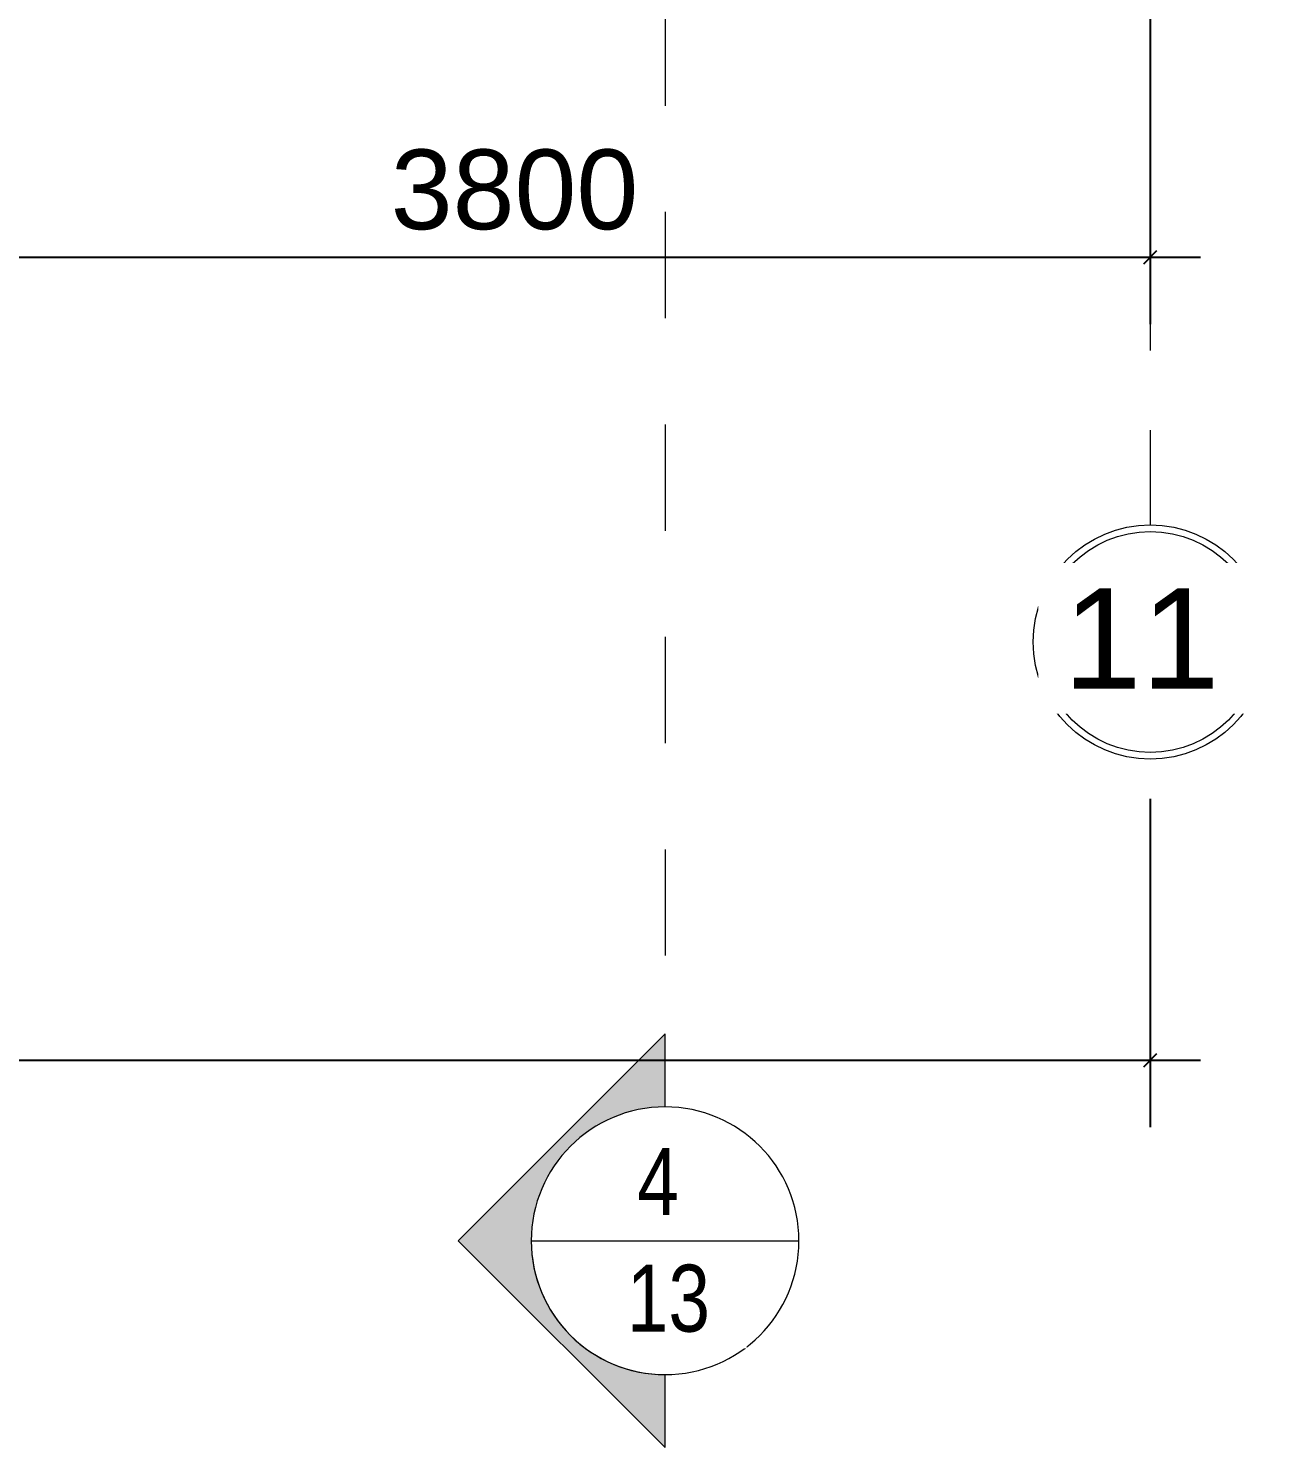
# Model space of a CAD drawing. Header units: millimetres. Extents: x -20510 to 108935, y -243239 to 20306.
# Drawn here: x 33797 to 37542, y -40758 to -36516 of the extents above; entities that cross this region are included whole.
import ezdxf

# ---------------------------------------------------------------- set-up
doc = ezdxf.new("R2010")
doc.units = ezdxf.units.MM
for name, pattern in [('Abgebrochen', [714.375, 476.25, -238.125]), ('Aligning Line', [635, 317.5, -317.5]), ('Hidden', [714.375, 476.25, -238.125])]:
    doc.linetypes.add(name, pattern=pattern)
for name, color, linetype, lineweight in [('A-ANNO-DIMS', 1, 'Continuous', 9), ('G-ANNO-SYMB', 6, 'Abgebrochen', 9), ('S-GRID', 1, 'Continuous', 9), ('S-GRID-IDEN', 1, 'Continuous', 9)]:
    doc.layers.add(name, color=color, linetype=linetype, lineweight=lineweight)
doc.styles.add('Arial', font='arial.ttf', dxfattribs={"width": 0.8, "height": 250})
doc.styles.add('Arial_2', font='arial.ttf', dxfattribs={"height": 300})
doc.styles.add('Arial_5', font='arial.ttf', dxfattribs={"height": 238.125})
doc.dimstyles.new('SecretInternalLinAngDimStyle5p4736185', dxfattribs={"dimscale": 304.8, "dimtxt": 242.94927, "dimasz": 0.130208, "dimexe": 0.656168, "dimexo": 0.0625, "dimgap": 0.260417, "dimtad": 1, "dimdec": 0, "dimrnd": 100, "dimzin": 0, "dimdsep": 46, "dimtxsty": 'Arial_5', "dimblk1": 'OBLIQUE', "dimblk2": 'OBLIQUE', "dimsah": 1, "dimcen": 0.09, "dimdle": 0.492126, "dimazin": 0, "dimtfac": 1, "dimtdec": 4, "dimtix": 1, "dimtmove": 0, "dimatfit": 3, "dimfxl": 2.624672, "dimfxlon": 1, "dimtvp": 1, "dimtolj": 1, "dimtzin": 0, "dimarcsym": 2})

# ---------------------------------------------------------------- blocks, each defined once
blk = doc.blocks.new('Section - CAT DUNG-122916-02_MẶT BẰNG TẦNG 2')
at = {"layer": 'G-ANNO-SYMB', "linetype": 'Continuous'}
h = blk.add_hatch(color=256, dxfattribs=at)
edge = h.paths.add_edge_path()
edge.add_line((0.181, 0), (-2, 0))
edge.add_arc((-6, 0), 4, 0, 90)
edge.add_arc((-6, 0), 4, 90, 180)
edge.add_line((-10, 0), (-12.181, 0))
edge.add_line((-12.181, 0), (-6, 6.181))
edge.add_line((-6, 6.181), (0.181, 0))
for p, q in [((-6, 6.181), (-12.181, 0)), ((0.181, 0), (-6, 6.181)), ((-12.181, 0), (-10, 0)), ((-2, 0), (0.181, 0))]:
    blk.add_line(p, q, dxfattribs=at)
for start, end in [(360, 180), (90, 180), (0, 90), (180, 360)]:
    blk.add_arc((-6, 0), 4, start, end, dxfattribs=at)
blk = doc.blocks.new('Grid - TRUC  D1-102336-02_MẶT BẰNG TẦNG 2')
at = {"layer": 'S-GRID-IDEN'}
for radius in [3.5, 3.3]:
    blk.add_circle((0, 0), radius, dxfattribs=at)
blk = doc.blocks.new('_Oblique')
at = {"color": 0, "linetype": 'ByBlock', "lineweight": -2}
blk.add_line((-0.5, -0.5), (0.5, 0.5), dxfattribs=at)
blk = doc.blocks.new('DIMBLOCK1-02_MẶT BẰNG TẦNG 2')
at = {"layer": 'A-ANNO-DIMS', "color": 0, "lineweight": -2, "transparency": 16777216}
for p, q in [((550, -38819.1), (550, -39800)), ((37150, -38819.1), (37150, -39800)), ((400, -39600), (37300, -39600))]:
    blk.add_line(p, q, dxfattribs=at)
at = {"layer": 'Defpoints', "color": 0, "transparency": 16777216}
for p in [(550, -38800), (37150, -38800), (37150, -39600)]:
    blk.add_point(p, dxfattribs=at)
at = {"layer": 'A-ANNO-DIMS', "color": 0, "lineweight": -2, "transparency": 16777216, "xscale": 39.6875, "yscale": 39.6875, "zscale": 39.6875, "rotation": 180}
blk.add_blockref('_Oblique', (550, -39600), dxfattribs=at)
at = {"layer": 'A-ANNO-DIMS', "color": 0, "lineweight": -2, "transparency": 16777216, "xscale": 39.6875, "yscale": 39.6875, "zscale": 39.6875}
blk.add_blockref('_Oblique', (37150, -39600), dxfattribs=at)
at = {"layer": 'A-ANNO-DIMS', "color": 0, "transparency": 16777216, "insert": (18850, -39399), "char_height": 238.12, "width": 1098.878, "attachment_point": 5, "style": 'Arial_5'}
blk.add_mtext('\\A1;36600', dxfattribs=at)
blk = doc.blocks.new('DIMBLOCK11-02_MẶT BẰNG TẦNG 2')
at = {"layer": 'A-ANNO-DIMS', "color": 0, "lineweight": -2, "transparency": 16777216}
for p, q in [((33350, -36419.1), (33350, -37400)), ((37150, -36419.1), (37150, -37400)), ((33200, -37200), (37300, -37200))]:
    blk.add_line(p, q, dxfattribs=at)
at = {"layer": 'Defpoints', "color": 0, "transparency": 16777216}
for p in [(33350, -36400), (37150, -36400), (37150, -37200)]:
    blk.add_point(p, dxfattribs=at)
at = {"layer": 'A-ANNO-DIMS', "color": 0, "lineweight": -2, "transparency": 16777216, "xscale": 39.6875, "yscale": 39.6875, "zscale": 39.6875, "rotation": 180}
blk.add_blockref('_Oblique', (33350, -37200), dxfattribs=at)
at = {"layer": 'A-ANNO-DIMS', "color": 0, "lineweight": -2, "transparency": 16777216, "xscale": 39.6875, "yscale": 39.6875, "zscale": 39.6875}
blk.add_blockref('_Oblique', (37150, -37200), dxfattribs=at)
at = {"layer": 'A-ANNO-DIMS', "color": 0, "transparency": 16777216, "insert": (35250, -36999), "char_height": 238.12, "width": 879.103, "attachment_point": 5, "style": 'Arial_5'}
blk.add_mtext('\\A1;3800', dxfattribs=at)

msp = doc.modelspace()

# ---------------------------------------------------------------- linework, layer by layer
at = {"layer": 'G-ANNO-SYMB', "linetype": 'Aligning Line'}
msp.add_line((35700, -18649.9), (35700, -39539.5), dxfattribs=at)
at = {"layer": 'G-ANNO-SYMB', "linetype": 'Continuous'}
msp.add_line((35300, -40139.5), (36100, -40139.5), dxfattribs=at)
at = {"layer": 'S-GRID', "linetype": 'Hidden'}
msp.add_line((37150, -17000), (37150, -38000), dxfattribs=at)

# ---------------------------------------------------------------- block references
at = {"layer": 'G-ANNO-SYMB', "linetype": 'Continuous', "xscale": 99.99999999999991, "yscale": 99.99999999999991, "zscale": 99.99999999999991, "rotation": 89.99999999999957}
msp.add_blockref('Section - CAT DUNG-122916-02_MẶT BẰNG TẦNG 2', (35700, -39539.5), dxfattribs=at)
at = {"layer": 'S-GRID-IDEN', "xscale": 99.99999999999991, "yscale": 99.99999999999991, "zscale": 99.99999999999991, "rotation": 180}
msp.add_blockref('Grid - TRUC  D1-102336-02_MẶT BẰNG TẦNG 2', (37150, -38350), dxfattribs=at)

# ---------------------------------------------------------------- dimensions: what is measured, and where the dimension line sits
at = {"layer": 'A-ANNO-DIMS'}
dim = msp.add_linear_dim(base=(37150, -37200), p1=(33350, -36400), p2=(37150, -36400), dimstyle='SecretInternalLinAngDimStyle5p4736185', override={"dimpost": '<>', "dimfxl": 3800}, dxfattribs=at)
dim.commit()
dim.dimension.update_dxf_attribs({"geometry": 'DIMBLOCK11-02_MẶT BẰNG TẦNG 2', "text_midpoint": (35250, -36999)})

# ---------------------------------------------------------------- next in the draw order: texts
at = {"layer": 'G-ANNO-SYMB', "linetype": 'Continuous', "char_height": 200, "attachment_point": 1, "style": 'Arial', "bg_fill": 3, "box_fill_scale": 1.25, "bg_fill_color": 9, "bg_fill_true_color": 13158600, "bg_fill_transparency": 0}
for s, insert, width in [('4', (35616.6, -39862.5), 153.924), ('13', (35585.6, -40211), 307.848)]:
    msp.add_mtext(s, dxfattribs=dict(at, insert=insert, width=width))
at = {"layer": 'S-GRID-IDEN', "insert": (36890.2, -38189.2), "char_height": 300, "width": 577.215, "attachment_point": 1, "style": 'Arial_2', "bg_fill": 3, "box_fill_scale": 1.25, "bg_fill_color": 9, "bg_fill_true_color": 13158600, "bg_fill_transparency": 0}
msp.add_mtext('11', dxfattribs=at)

# ---------------------------------------------------------------- next in the draw order: dimensions: what is measured, and where the dimension line sits
at = {"layer": 'A-ANNO-DIMS'}
dim = msp.add_linear_dim(base=(37150, -39600), p1=(550, -38800), p2=(37150, -38800), dimstyle='SecretInternalLinAngDimStyle5p4736185', override={"dimpost": '<>', "dimfxl": 36600}, dxfattribs=at)
dim.commit()
dim.dimension.update_dxf_attribs({"geometry": 'DIMBLOCK1-02_MẶT BẰNG TẦNG 2', "text_midpoint": (18850, -39399)})

doc.saveas('drawing.dxf')
